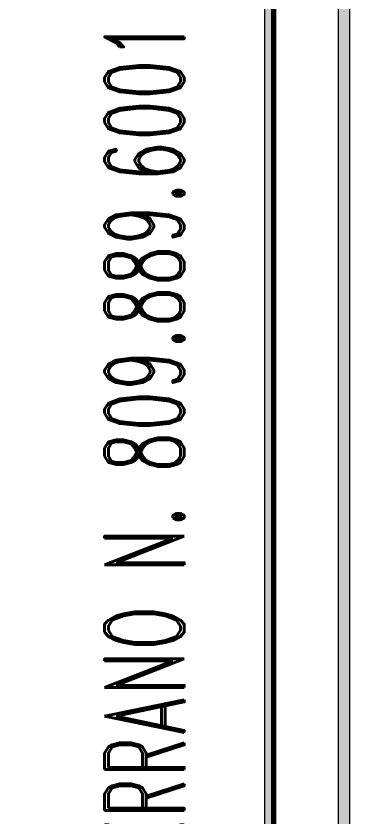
# Model space of a CAD drawing. Header units: metres. Extents: x -144 to 1000, y -717 to 29.
# Drawn here: x -30.058 to -29.189, y -549.342 to -547.257 of the extents above; entities that cross this region are included whole.
import ezdxf

# ---------------------------------------------------------------- set-up
doc = ezdxf.new("R2010")
doc.units = ezdxf.units.M
doc.layers.get('0').update_dxf_attribs({"color": 1})
for name, color, linetype, lineweight in [('G-ANNO-TTLB', 3, 'Continuous', 18), ('G-ANNO-TTLB-WIDE', 1, 'Continuous', 70), ('G-IMPT', 1, 'Continuous', 9)]:
    doc.layers.add(name, color=color, linetype=linetype, lineweight=lineweight)
doc.styles.add('RomanD', font='romand__.ttf', dxfattribs={"width": 0.6, "height": 0.002084})

# ---------------------------------------------------------------- blocks, each defined once
blk = doc.blocks.new('tarjeta de nathalie 00')
at = {"layer": 'G-IMPT', "lineweight": 9}
h = blk.add_hatch(color=3, dxfattribs=at)
h.paths.add_polyline_path([(-145.238879, -717.384885), (-145.210187, -717.384885), (-145.210187, -716.893552), (-145.210187, -716.799339), (-145.238879, -716.799339), (-145.238879, -716.893792)])
h.paths.add_polyline_path([(-145.209959, -716.799099), (-145.209959, -717.385099), (-145.239202, -717.385099), (-145.239202, -716.799099)])
h.paths.add_polyline_path([(-145.239019, -717.386799), (-145.208259, -717.386799), (-145.208259, -716.797399), (-145.239202, -716.797399), (-146.098659, -716.797399), (-146.098659, -717.386799)])
h.paths.add_polyline_path([(-145.207952, -716.797074), (-145.207952, -717.387099), (-146.098981, -717.387099), (-146.098981, -716.797074)])
at = {"layer": 'G-ANNO-TTLB', "color": 3}
for p, q in [((-145.207952, -717.387099), (-145.207952, -716.797074)), ((-145.207952, -717.387133), (-145.207952, -716.797074)), ((-145.208259, -716.797399), (-145.208259, -717.386799)), ((-145.209959, -717.385099), (-145.209959, -716.799099)), ((-145.210187, -716.893552), (-145.210187, -717.384885))]:
    blk.add_line(p, q, dxfattribs=at)
at = {"layer": 'G-ANNO-TTLB-WIDE', "color": 3}
blk.add_line((-145.209959, -716.799099), (-145.209959, -717.385099), dxfattribs=at)
at = {"layer": 'G-ANNO-TTLB', "lineweight": 9, "insert": (-145.214377, -716.999229), "char_height": 0.00208359, "width": 0.04593669, "attachment_point": 1, "rotation": 90, "style": 'RomanD'}
blk.add_mtext('ARQ.JORGE SERRANO N. 809.889.6001', dxfattribs=at)

msp = doc.modelspace()

# ---------------------------------------------------------------- block references
at = {"xscale": 99.43160266323505, "yscale": 99.43160266323505, "zscale": 99.43160266323505}
msp.add_blockref('tarjeta de nathalie 00', (14409.0708, 70741.8273), dxfattribs=at)

doc.saveas('drawing.dxf')
